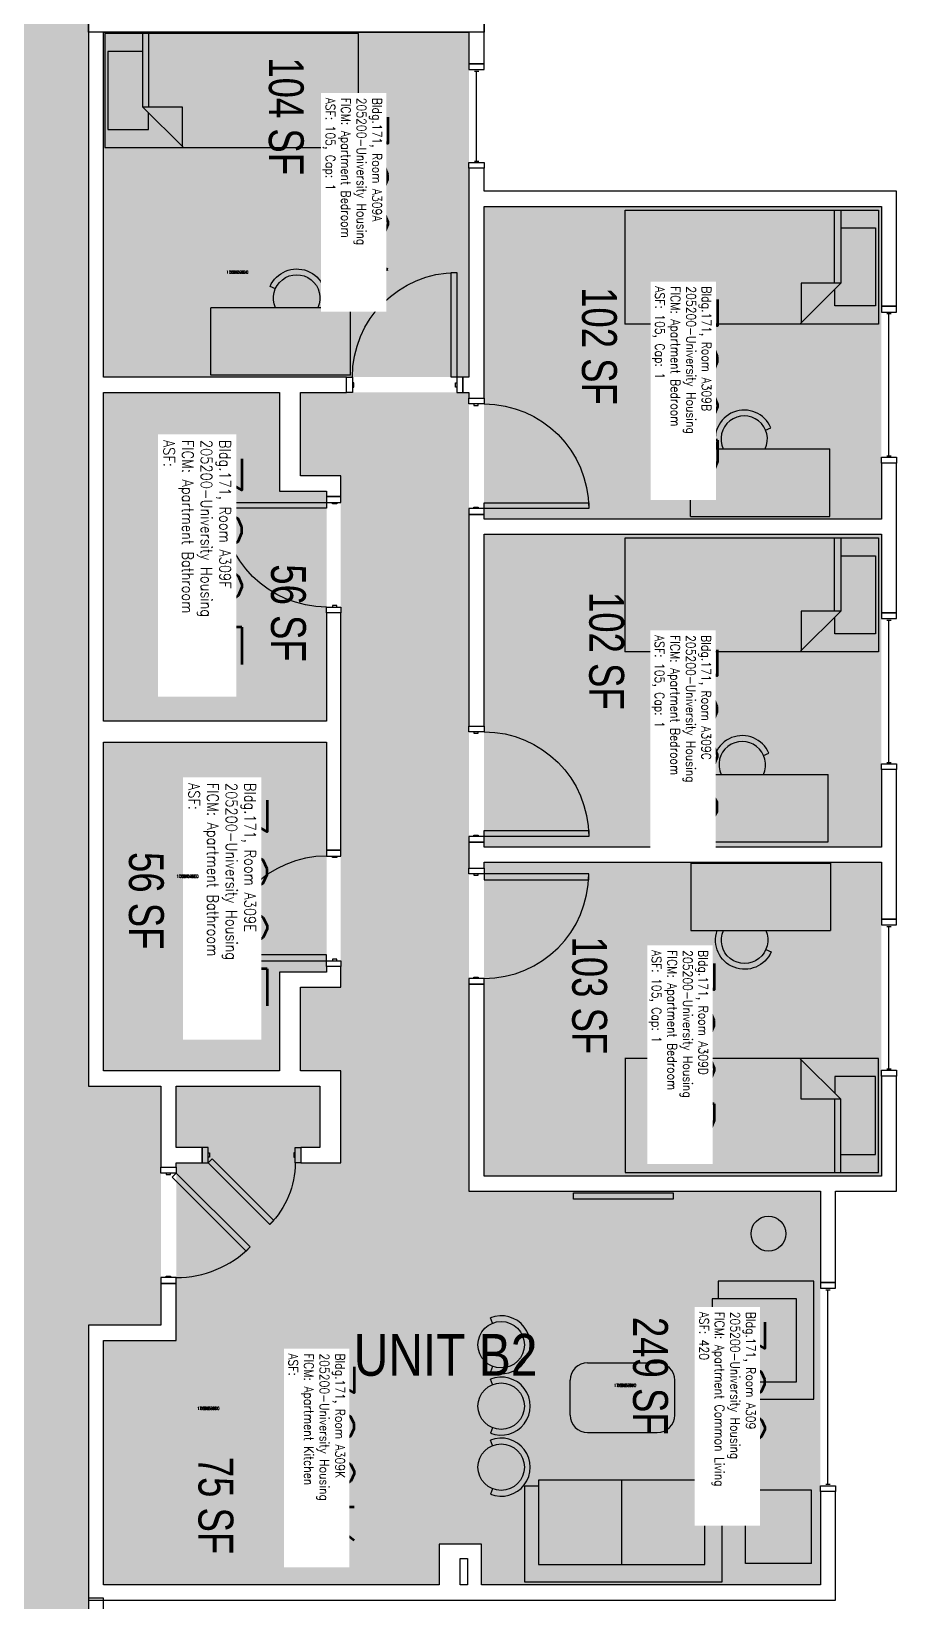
# Model space of a CAD drawing. Header units: inches. Extents: x 88 to 3257, y -489 to 2081.
# Drawn here: x 1619 to 1917, y -1 to 540 of the extents above; entities that cross this region are included whole.
import ezdxf
from ezdxf.enums import TextEntityAlignment as Align

# ---------------------------------------------------------------- set-up
doc = ezdxf.new("R2010")
doc.units = ezdxf.units.IN
doc.header["$LTSCALE"] = 48
doc.header["$MEASUREMENT"] = 0
for name, color, linetype in [('A-AREA-IDEN', 1, 'Continuous'), ('A-DOOR', 2, 'Continuous'), ('A-FURN', 3, 'Continuous'), ('A-GLAZ', 1, 'Continuous'), ('A-IDEN-RNUM', 7, 'Continuous'), ('A-IDEN-SNUM', 4, 'Continuous'), ('A-IDEN-VNUM', 4, 'Continuous'), ('A-WALL', 5, 'Continuous'), ('AREA-TEXT', 3, 'Continuous'), ('Rooms-Category-Color', 7, 'Continuous'), ('Rooms-College-Color', 7, 'Continuous'), ('Rooms-Department-Color', 7, 'Continuous'), ('Rooms-Division-Color', 7, 'Continuous'), ('Rooms-Information', 7, 'Continuous')]:
    doc.layers.add(name, color=color, linetype=linetype)
doc.styles.add('AREA', font='arial.ttf', dxfattribs={"width": 0.75, "height": 12})
doc.styles.add('ROOMSNUMBER', font='txt.shx', dxfattribs={"height": 0.03})
doc.styles.add('ROOMVNUMBER', font='simplex.shx', dxfattribs={"width": 0.85})
doc.styles.get("Standard").update_dxf_attribs({"font": 'ARIALN.TTF'})
pattern_1 = [(315, (2289.79557, 603.73172), (0.088388348, 0.088388348), [])]

# ---------------------------------------------------------------- blocks, each defined once
blk = doc.blocks.new('A$C4D89189E')
for p, q in [((0, 48), (0, 0)), ((0, 48), (23.25, 48)), ((23.25, 48), (23.25, 0)), ((29.75, 22.18), (30.53, 20.35)), ((0, 0), (23.25, 0.01))]:
    blk.add_line(p, q)
for radius, start, end in [(10, 293.206, 109.5297), (8, 245.2999, 114.7001)]:
    blk.add_arc((26.59, 29.54), radius, start, end)
blk = doc.blocks.new('LUVSEAT')
at = {"layer": 'A-FURN'}
for p, q in [((0, 34), (-33, 34)), ((-33, 34), (-33, 28)), ((0, -34), (0, 34)), ((-6, 28), (-35, 28)), ((-35, 28), (-35, -29.21)), ((-6, -29.21), (-6, 28)), ((-35, -0.6), (-6, -0.6)), ((-35, -29.21), (-6, -29.21)), ((-33, -29.21), (-33, -34)), ((-33, -34), (0, -34))]:
    blk.add_line(p, q, dxfattribs=at)
blk = doc.blocks.new('Bar stool')
at = {"layer": 'A-FURN'}
for p, q in [((-7.43, -2.97), (-9.29, -3.71)), ((7.43, -2.97), (9.29, -3.71))]:
    blk.add_line(p, q, dxfattribs=at)
blk.add_circle((0, 0), 8, dxfattribs=at)
blk.add_arc((0, 0), 10, 338.206, 201.794, dxfattribs=at)
blk = doc.blocks.new('BED_TWIN')
at = {"linetype": 'Continuous'}
for p, q in [((87.250002, 19.500025), (0, 19.500025)), ((0, 19.500025), (0, -19.740625)), ((12.96, 19.500025), (12.96, -5.659925)), ((15.12, -5.659925), (15.12, 19.500025)), ((87.250002, -19.740625), (87.250002, 19.504725)), ((12.96, 13.379975), (0.99222, 13.379975)), ((1, 13.376575), (1, -13.500025)), ((27.040597, -19.740625), (12.96, -5.659925)), ((12.96, -5.659925), (26.64, -5.659925)), ((15, -13.500025), (15, -7.717325)), ((26.64, -5.659925), (26.64, -19.340025)), ((1, -13.500025), (15, -13.500025)), ((0, -19.740625), (87.252733, -19.740625))]:
    blk.add_line(p, q, dxfattribs=at)
blk = doc.blocks.new('TV')
at = {"layer": 'A-FURN'}
blk.add_lwpolyline([(464.06, -449.82), (466.21, -449.82), (466.21, -484.13), (464.06, -484.13)], close=True, dxfattribs=at)
blk = doc.blocks.new('singleseat')
at = {"layer": 'A-FURN'}
for p, q in [((535.06, -401.29), (494.46, -401.29)), ((494.46, -401.29), (494.46, -434.29)), ((535.06, -434.29), (535.06, -401.29)), ((529.06, -407.29), (500.46, -407.29)), ((500.46, -407.29), (500.46, -436.29)), ((529.06, -436.29), (529.06, -407.29)), ((529.06, -436.29), (529.06, -407.29)), ((494.46, -434.29), (500.46, -434.29)), ((500.46, -436.29), (529.06, -436.29)), ((529.06, -434.29), (533.85, -434.29)), ((529.06, -434.29), (535.06, -434.29))]:
    blk.add_line(p, q, dxfattribs=at)

msp = doc.modelspace()

# ---------------------------------------------------------------- hatches: boundary and pattern name
h = msp.add_hatch()
h.set_pattern_fill('ANSI31', color=256, angle=-90, style=0)
h.set_pattern_definition(pattern_1)
h.paths.add_polyline_path([(1705.85, 272.26), (1705.85, 213.53), (1696.64, 213.53), (1696.64, 272.26)], flags=9)
h = msp.add_hatch()
h.set_pattern_fill('ANSI31', color=256, angle=-90, style=0)
h.set_pattern_definition(pattern_1)
h.paths.add_polyline_path([(1705.85, 272.26), (1705.85, 213.53), (1696.64, 213.53), (1696.64, 272.26)], flags=9)
at = {"layer": 'Rooms-Category-Color', "true_color": 0xadadad}
msp.add_hatch(color=253, dxfattribs=at).paths.add_polyline_path([(1638.7, 1084.25), (1578.7, 1084.25), (1578.7, 989.61), (1553.7, 989.61), (1553.7, 907.28), (1578.7, 907.28), (1578.7, 176.47), (1553.7, 176.47), (1553.7, 94.14), (1578.7, 94.14), (1578.7, -0.5), (1546.26, -0.5), (1546.26, -112), (1578.7, -112), (1578.7, -140), (1638.7, -140), (1638.7, 94.14), (1663.7, 94.14), (1663.7, 176.47), (1638.7, 176.47), (1638.7, 907.28), (1663.7, 907.28), (1663.7, 989.61), (1638.7, 989.61)])
at = {"layer": 'Rooms-Category-Color', "true_color": 0x728ef3}
for points in [[(1643.95, 539.25), (1769.7, 539.25), (1769.7, 420.5), (1643.95, 420.5)], [(1774.95, 479.25), (1911.7, 479.25), (1911.7, 371.63), (1774.95, 371.63)], [(1643.95, 415.25), (1643.95, 302.11), (1720.7, 302.11), (1720.7, 381.25), (1704.45, 381.25), (1704.45, 415.25)], [(1774.08, 4.75), (1774.08, 88.89), (1668.95, 88.89), (1668.95, 150.02), (1677.9, 150.02), (1677.9, 155.27), (1668.95, 155.27), (1668.95, 176.47), (1718.33, 176.47), (1718.33, 155.27), (1711.9, 155.27), (1711.9, 150.02), (1725.58, 150.02), (1725.58, 181.72), (1711.7, 181.72), (1711.7, 210.47), (1725.58, 210.47), (1725.58, 386.5), (1711.7, 386.5), (1711.7, 415.25), (1769.7, 415.25), (1769.7, 140.25), (1890.7, 140.25), (1890.7, 4.75)], [(1774.95, 366.38), (1911.7, 366.38), (1911.7, 258.75), (1774.95, 258.75)], [(1643.95, 294.86), (1643.95, 181.72), (1704.45, 181.72), (1704.45, 215.72), (1720.7, 215.72), (1720.7, 294.86)], [(1911.7, 145.5), (1774.95, 145.5), (1774.95, 253.5), (1911.7, 253.5)], [(1643.95, 88.89), (1774.08, 88.89), (1774.08, 18.75), (1759.45, 18.75), (1759.45, 4.75), (1643.95, 4.75)]]:
    msp.add_hatch(color=171, dxfattribs=at).paths.add_polyline_path(points)
at = {"layer": 'Rooms-College-Color', "true_color": 0xadadad}
for points in [[(1638.7, 1084.25), (1578.7, 1084.25), (1578.7, 989.61), (1553.7, 989.61), (1553.7, 907.28), (1578.7, 907.28), (1578.7, 176.47), (1553.7, 176.47), (1553.7, 94.14), (1578.7, 94.14), (1578.7, -0.5), (1546.26, -0.5), (1546.26, -112), (1578.7, -112), (1578.7, -140), (1638.7, -140), (1638.7, 94.14), (1663.7, 94.14), (1663.7, 176.47), (1638.7, 176.47), (1638.7, 907.28), (1663.7, 907.28), (1663.7, 989.61), (1638.7, 989.61)], [(1643.95, 539.25), (1769.7, 539.25), (1769.7, 420.5), (1643.95, 420.5)], [(1774.95, 479.25), (1911.7, 479.25), (1911.7, 371.63), (1774.95, 371.63)], [(1643.95, 415.25), (1643.95, 302.11), (1720.7, 302.11), (1720.7, 381.25), (1704.45, 381.25), (1704.45, 415.25)], [(1774.08, 4.75), (1774.08, 88.89), (1668.95, 88.89), (1668.95, 150.02), (1677.9, 150.02), (1677.9, 155.27), (1668.95, 155.27), (1668.95, 176.47), (1718.33, 176.47), (1718.33, 155.27), (1711.9, 155.27), (1711.9, 150.02), (1725.58, 150.02), (1725.58, 181.72), (1711.7, 181.72), (1711.7, 210.47), (1725.58, 210.47), (1725.58, 386.5), (1711.7, 386.5), (1711.7, 415.25), (1769.7, 415.25), (1769.7, 140.25), (1890.7, 140.25), (1890.7, 4.75)], [(1774.95, 366.38), (1911.7, 366.38), (1911.7, 258.75), (1774.95, 258.75)], [(1643.95, 294.86), (1643.95, 181.72), (1704.45, 181.72), (1704.45, 215.72), (1720.7, 215.72), (1720.7, 294.86)], [(1911.7, 145.5), (1774.95, 145.5), (1774.95, 253.5), (1911.7, 253.5)], [(1643.95, 88.89), (1774.08, 88.89), (1774.08, 18.75), (1759.45, 18.75), (1759.45, 4.75), (1643.95, 4.75)]]:
    msp.add_hatch(color=253, dxfattribs=at).paths.add_polyline_path(points)
at = {"layer": 'Rooms-Department-Color', "true_color": 0xacacac}
msp.add_hatch(color=253, dxfattribs=at).paths.add_polyline_path([(1638.7, 1084.25), (1578.7, 1084.25), (1578.7, 989.61), (1553.7, 989.61), (1553.7, 907.28), (1578.7, 907.28), (1578.7, 176.47), (1553.7, 176.47), (1553.7, 94.14), (1578.7, 94.14), (1578.7, -0.5), (1546.26, -0.5), (1546.26, -112), (1578.7, -112), (1578.7, -140), (1638.7, -140), (1638.7, 94.14), (1663.7, 94.14), (1663.7, 176.47), (1638.7, 176.47), (1638.7, 907.28), (1663.7, 907.28), (1663.7, 989.61), (1638.7, 989.61)])
at = {"layer": 'Rooms-Department-Color', "true_color": 0x604aed}
for points in [[(1643.95, 539.25), (1769.7, 539.25), (1769.7, 420.5), (1643.95, 420.5)], [(1774.95, 479.25), (1911.7, 479.25), (1911.7, 371.63), (1774.95, 371.63)], [(1643.95, 415.25), (1643.95, 302.11), (1720.7, 302.11), (1720.7, 381.25), (1704.45, 381.25), (1704.45, 415.25)], [(1774.08, 4.75), (1774.08, 88.89), (1668.95, 88.89), (1668.95, 150.02), (1677.9, 150.02), (1677.9, 155.27), (1668.95, 155.27), (1668.95, 176.47), (1718.33, 176.47), (1718.33, 155.27), (1711.9, 155.27), (1711.9, 150.02), (1725.58, 150.02), (1725.58, 181.72), (1711.7, 181.72), (1711.7, 210.47), (1725.58, 210.47), (1725.58, 386.5), (1711.7, 386.5), (1711.7, 415.25), (1769.7, 415.25), (1769.7, 140.25), (1890.7, 140.25), (1890.7, 4.75)], [(1774.95, 366.38), (1911.7, 366.38), (1911.7, 258.75), (1774.95, 258.75)], [(1643.95, 294.86), (1643.95, 181.72), (1704.45, 181.72), (1704.45, 215.72), (1720.7, 215.72), (1720.7, 294.86)], [(1911.7, 145.5), (1774.95, 145.5), (1774.95, 253.5), (1911.7, 253.5)], [(1643.95, 88.89), (1774.08, 88.89), (1774.08, 18.75), (1759.45, 18.75), (1759.45, 4.75), (1643.95, 4.75)]]:
    msp.add_hatch(color=173, dxfattribs=at).paths.add_polyline_path(points)
at = {"layer": 'Rooms-Division-Color', "true_color": 0xadadad}
msp.add_hatch(color=253, dxfattribs=at).paths.add_polyline_path([(1638.7, 1084.25), (1578.7, 1084.25), (1578.7, 989.61), (1553.7, 989.61), (1553.7, 907.28), (1578.7, 907.28), (1578.7, 176.47), (1553.7, 176.47), (1553.7, 94.14), (1578.7, 94.14), (1578.7, -0.5), (1546.26, -0.5), (1546.26, -112), (1578.7, -112), (1578.7, -140), (1638.7, -140), (1638.7, 94.14), (1663.7, 94.14), (1663.7, 176.47), (1638.7, 176.47), (1638.7, 907.28), (1663.7, 907.28), (1663.7, 989.61), (1638.7, 989.61)])
at = {"layer": 'Rooms-Division-Color', "true_color": 0x604aed}
for points in [[(1643.95, 539.25), (1769.7, 539.25), (1769.7, 420.5), (1643.95, 420.5)], [(1774.95, 479.25), (1911.7, 479.25), (1911.7, 371.63), (1774.95, 371.63)], [(1643.95, 415.25), (1643.95, 302.11), (1720.7, 302.11), (1720.7, 381.25), (1704.45, 381.25), (1704.45, 415.25)], [(1774.08, 4.75), (1774.08, 88.89), (1668.95, 88.89), (1668.95, 150.02), (1677.9, 150.02), (1677.9, 155.27), (1668.95, 155.27), (1668.95, 176.47), (1718.33, 176.47), (1718.33, 155.27), (1711.9, 155.27), (1711.9, 150.02), (1725.58, 150.02), (1725.58, 181.72), (1711.7, 181.72), (1711.7, 210.47), (1725.58, 210.47), (1725.58, 386.5), (1711.7, 386.5), (1711.7, 415.25), (1769.7, 415.25), (1769.7, 140.25), (1890.7, 140.25), (1890.7, 4.75)], [(1774.95, 366.38), (1911.7, 366.38), (1911.7, 258.75), (1774.95, 258.75)], [(1643.95, 294.86), (1643.95, 181.72), (1704.45, 181.72), (1704.45, 215.72), (1720.7, 215.72), (1720.7, 294.86)], [(1911.7, 145.5), (1774.95, 145.5), (1774.95, 253.5), (1911.7, 253.5)], [(1643.95, 88.89), (1774.08, 88.89), (1774.08, 18.75), (1759.45, 18.75), (1759.45, 4.75), (1643.95, 4.75)]]:
    msp.add_hatch(color=173, dxfattribs=at).paths.add_polyline_path(points)

# ---------------------------------------------------------------- linework, layer by layer
at = {"layer": 'A-DOOR'}
for points in [[(1765.58, 420.5), (1763.58, 420.5), (1763.58, 456.5), (1765.58, 456.5)], [(1765.58, 420.5), (1763.58, 420.5), (1763.58, 456.5), (1765.58, 456.5)], [(1729.58, 415.25), (1727.58, 415.25), (1727.58, 420.5), (1729.58, 420.5)], [(1729.58, 415.25), (1727.58, 415.25), (1727.58, 420.5), (1729.58, 420.5)], [(1729.58, 417), (1730.08, 417), (1730.08, 418.5), (1729.58, 418.5)], [(1729.58, 417), (1730.08, 417), (1730.08, 418.5), (1729.58, 418.5)], [(1765.58, 417), (1765.08, 417), (1765.08, 418.5), (1765.58, 418.5)], [(1765.58, 417), (1765.08, 417), (1765.08, 418.5), (1765.58, 418.5)], [(1765.58, 415.25), (1767.58, 415.25), (1767.58, 420.5), (1765.58, 420.5)], [(1765.58, 415.25), (1767.58, 415.25), (1767.58, 420.5), (1765.58, 420.5)], [(1769.7, 411.25), (1769.7, 413.25), (1774.95, 413.25), (1774.95, 411.25)], [(1769.7, 411.25), (1769.7, 413.25), (1774.95, 413.25), (1774.95, 411.25)], [(1771.45, 411.25), (1771.45, 410.75), (1772.95, 410.75), (1772.95, 411.25)], [(1771.45, 411.25), (1771.45, 410.75), (1772.95, 410.75), (1772.95, 411.25)], [(1725.58, 377.36), (1725.58, 379.36), (1720.7, 379.36), (1720.7, 377.36)], [(1725.58, 377.36), (1725.58, 379.36), (1720.7, 379.36), (1720.7, 377.36)], [(1720.7, 377.36), (1720.7, 375.36), (1684.7, 375.36), (1684.7, 377.36)], [(1720.7, 377.36), (1720.7, 375.36), (1684.7, 375.36), (1684.7, 377.36)], [(1724.2, 377.36), (1724.2, 376.86), (1722.7, 376.86), (1722.7, 377.36)], [(1724.2, 377.36), (1724.2, 376.86), (1722.7, 376.86), (1722.7, 377.36)], [(1769.7, 375.25), (1769.7, 373.25), (1774.95, 373.25), (1774.95, 375.25)], [(1769.7, 375.25), (1769.7, 373.25), (1774.95, 373.25), (1774.95, 375.25)], [(1771.45, 375.25), (1771.45, 375.75), (1772.95, 375.75), (1772.95, 375.25)], [(1771.45, 375.25), (1771.45, 375.75), (1772.95, 375.75), (1772.95, 375.25)], [(1774.95, 375.25), (1774.95, 377.25), (1810.95, 377.25), (1810.95, 375.25)], [(1774.95, 375.25), (1774.95, 377.25), (1810.95, 377.25), (1810.95, 375.25)], [(1725.58, 341.36), (1725.58, 339.36), (1720.7, 339.36), (1720.7, 341.36)], [(1725.58, 341.36), (1725.58, 339.36), (1720.7, 339.36), (1720.7, 341.36)], [(1724.2, 341.36), (1724.2, 341.86), (1722.7, 341.86), (1722.7, 341.36)], [(1724.2, 341.36), (1724.2, 341.86), (1722.7, 341.86), (1722.7, 341.36)], [(1769.7, 298.38), (1769.7, 300.38), (1774.95, 300.38), (1774.95, 298.38)], [(1769.7, 298.38), (1769.7, 300.38), (1774.95, 300.38), (1774.95, 298.38)], [(1771.45, 298.38), (1771.45, 297.88), (1772.95, 297.88), (1772.95, 298.38)], [(1771.45, 298.38), (1771.45, 297.88), (1772.95, 297.88), (1772.95, 298.38)], [(1769.7, 262.38), (1769.7, 260.38), (1774.95, 260.38), (1774.95, 262.38)], [(1769.7, 262.38), (1769.7, 260.38), (1774.95, 260.38), (1774.95, 262.38)], [(1771.45, 262.38), (1771.45, 262.88), (1772.95, 262.88), (1772.95, 262.38)], [(1771.45, 262.38), (1771.45, 262.88), (1772.95, 262.88), (1772.95, 262.38)], [(1774.95, 262.38), (1774.95, 264.38), (1810.95, 264.38), (1810.95, 262.38)], [(1774.95, 262.38), (1774.95, 264.38), (1810.95, 264.38), (1810.95, 262.38)], [(1725.58, 255.61), (1725.58, 257.61), (1720.7, 257.61), (1720.7, 255.61)], [(1725.58, 255.61), (1725.58, 257.61), (1720.7, 257.61), (1720.7, 255.61)], [(1724.2, 255.61), (1724.2, 255.11), (1722.7, 255.11), (1722.7, 255.61)], [(1724.2, 255.61), (1724.2, 255.11), (1722.7, 255.11), (1722.7, 255.61)], [(1769.7, 249.5), (1769.7, 251.5), (1774.95, 251.5), (1774.95, 249.5)], [(1769.7, 249.5), (1769.7, 251.5), (1774.95, 251.5), (1774.95, 249.5)], [(1771.45, 249.5), (1771.45, 249), (1772.95, 249), (1772.95, 249.5)], [(1771.45, 249.5), (1771.45, 249), (1772.95, 249), (1772.95, 249.5)], [(1774.95, 249.5), (1774.95, 247.5), (1810.95, 247.5), (1810.95, 249.5)], [(1774.95, 249.5), (1774.95, 247.5), (1810.95, 247.5), (1810.95, 249.5)], [(1720.7, 219.61), (1720.7, 221.61), (1684.7, 221.61), (1684.7, 219.61)], [(1720.7, 219.61), (1720.7, 221.61), (1684.7, 221.61), (1684.7, 219.61)], [(1725.58, 219.61), (1725.58, 217.61), (1720.7, 217.61), (1720.7, 219.61)], [(1725.58, 219.61), (1725.58, 217.61), (1720.7, 217.61), (1720.7, 219.61)], [(1724.2, 219.61), (1724.2, 220.11), (1722.7, 220.11), (1722.7, 219.61)], [(1724.2, 219.61), (1724.2, 220.11), (1722.7, 220.11), (1722.7, 219.61)], [(1769.7, 213.5), (1769.7, 211.5), (1774.95, 211.5), (1774.95, 213.5)], [(1769.7, 213.5), (1769.7, 211.5), (1774.95, 211.5), (1774.95, 213.5)], [(1771.45, 213.5), (1771.45, 214), (1772.95, 214), (1772.95, 213.5)], [(1771.45, 213.5), (1771.45, 214), (1772.95, 214), (1772.95, 213.5)], [(1679.9, 155.27), (1677.9, 155.27), (1677.9, 150.02), (1679.9, 150.02)], [(1679.9, 155.27), (1677.9, 155.27), (1677.9, 150.02), (1679.9, 150.02)], [(1679.9, 153.52), (1680.4, 153.52), (1680.4, 152.02), (1679.9, 152.02)], [(1679.9, 153.52), (1680.4, 153.52), (1680.4, 152.02), (1679.9, 152.02)], [(1679.9, 150.02), (1681.32, 151.43), (1702.53, 130.22), (1701.12, 128.81)], [(1679.9, 150.02), (1681.32, 151.43), (1702.53, 130.22), (1701.12, 128.81)], [(1709.9, 153.52), (1709.4, 153.52), (1709.4, 152.02), (1709.9, 152.02)], [(1709.9, 153.52), (1709.4, 153.52), (1709.4, 152.02), (1709.9, 152.02)], [(1709.9, 155.27), (1711.9, 155.27), (1711.9, 150.02), (1709.9, 150.02)], [(1709.9, 155.27), (1711.9, 155.27), (1711.9, 150.02), (1709.9, 150.02)], [(1663.7, 146.53), (1663.7, 148.53), (1668.95, 148.53), (1668.95, 146.53)], [(1663.7, 146.53), (1663.7, 148.53), (1668.95, 148.53), (1668.95, 146.53)], [(1665.45, 146.53), (1665.45, 146.03), (1666.95, 146.03), (1666.95, 146.53)], [(1665.45, 146.53), (1665.45, 146.03), (1666.95, 146.03), (1666.95, 146.53)], [(1668.95, 146.53), (1667.54, 145.12), (1692.99, 119.66), (1694.41, 121.08)], [(1668.95, 146.53), (1667.54, 145.12), (1692.99, 119.66), (1694.41, 121.08)], [(1663.7, 110.53), (1663.7, 108.53), (1668.95, 108.53), (1668.95, 110.53)], [(1663.7, 110.53), (1663.7, 108.53), (1668.95, 108.53), (1668.95, 110.53)], [(1665.45, 110.53), (1665.45, 111.03), (1666.95, 111.03), (1666.95, 110.53)], [(1665.45, 110.53), (1665.45, 111.03), (1666.95, 111.03), (1666.95, 110.53)]]:
    msp.add_lwpolyline(points, close=True, dxfattribs=at)
at = {"layer": 'A-DOOR', "extrusion": (0, 0, -1)}
for centre, radius, start, end in [((-1765.58, 420.5), 36, 0, 90), ((-1765.58, 420.5), 36, 0, 90), ((-1774.95, 375.25), 36, 90, 180), ((-1774.95, 375.25), 36, 90, 180), ((-1720.7, 377.36), 36, 270, 0), ((-1720.7, 377.36), 36, 270, 0), ((-1774.95, 262.38), 36, 90, 180), ((-1774.95, 262.38), 36, 90, 180), ((-1679.9, 150.02), 30, 180, 225), ((-1679.9, 150.02), 30, 180, 225)]:
    msp.add_arc(centre, radius, start, end, dxfattribs=at)
at = {"layer": 'A-DOOR'}
for centre, start, end in [((1720.7, 219.61), 90, 180), ((1720.7, 219.61), 90, 180), ((1774.95, 249.5), 270, 0), ((1774.95, 249.5), 270, 0), ((1668.95, 146.53), 270, 315), ((1668.95, 146.53), 270, 315)]:
    msp.add_arc(centre, 36, start, end, dxfattribs=at)
at = {"layer": 'A-FURN'}
for p, q in [((1810.57, 81.2), (1834.57, 81.2)), ((1810.57, 81.2), (1834.57, 81.2)), ((1804.57, 63.2), (1804.57, 75.2)), ((1804.57, 63.2), (1804.57, 75.2)), ((1840.57, 63.2), (1840.57, 75.2)), ((1840.57, 63.2), (1840.57, 75.2)), ((1810.57, 57.2), (1834.57, 57.2)), ((1810.57, 57.2), (1834.57, 57.2)), ((1887.68, 37.31), (1864.93, 37.31)), ((1864.93, 12.06), (1864.93, 37.31)), ((1887.68, 37.31), (1864.93, 37.31)), ((1864.93, 12.06), (1864.93, 37.31)), ((1887.68, 12.06), (1887.68, 37.31)), ((1887.68, 12.06), (1887.68, 37.31)), ((1887.68, 12.06), (1864.93, 12.06)), ((1887.68, 12.06), (1864.93, 12.06))]:
    msp.add_line(p, q, dxfattribs=at)
for centre, radius in [((1872.83, 125.65), 6), ((1872.83, 125.65), 6), ((1780.81, 45.27), 8), ((1780.81, 45.27), 8)]:
    msp.add_circle(centre, radius, dxfattribs=at)
for centre, start, end in [((1810.57, 75.2), 90, 180), ((1810.57, 75.2), 90, 180), ((1834.57, 75.2), 0, 90), ((1834.57, 75.2), 0, 90), ((1810.57, 63.2), 180, 270), ((1810.57, 63.2), 180, 270), ((1834.57, 63.2), 270, 0), ((1834.57, 63.2), 270, 0)]:
    msp.add_arc(centre, 6, start, end, dxfattribs=at)
at = {"layer": 'A-GLAZ'}
for p, q in [((1771.58, 525.87), (1773.08, 525.87)), ((1771.58, 525.87), (1773.08, 525.87)), ((1772.33, 494.87), (1772.33, 525.87)), ((1772.33, 494.87), (1772.33, 525.87)), ((1771.58, 494.87), (1773.08, 494.87)), ((1771.58, 494.87), (1773.08, 494.87)), ((1913.58, 442.4), (1915.08, 442.4)), ((1913.58, 442.4), (1915.08, 442.4)), ((1914.33, 393.4), (1914.33, 442.4)), ((1914.33, 393.4), (1914.33, 442.4)), ((1913.58, 393.4), (1915.08, 393.4)), ((1913.58, 393.4), (1915.08, 393.4)), ((1913.58, 336.88), (1915.08, 336.88)), ((1913.58, 336.88), (1915.08, 336.88)), ((1914.33, 287.88), (1914.33, 336.88)), ((1914.33, 287.88), (1914.33, 336.88)), ((1913.58, 287.88), (1915.08, 287.88)), ((1913.58, 287.88), (1915.08, 287.88)), ((1913.58, 231.41), (1915.08, 231.41)), ((1913.58, 231.41), (1915.08, 231.41)), ((1914.33, 182.41), (1914.33, 231.41)), ((1914.33, 182.41), (1914.33, 231.41)), ((1913.58, 182.41), (1915.08, 182.41)), ((1913.58, 182.41), (1915.08, 182.41)), ((1892.58, 106.37), (1894.08, 106.37)), ((1892.58, 106.37), (1894.08, 106.37)), ((1893.33, 39.37), (1893.33, 106.37)), ((1893.33, 39.37), (1893.33, 106.37)), ((1892.58, 39.37), (1894.08, 39.37)), ((1892.58, 39.37), (1894.08, 39.37))]:
    msp.add_line(p, q, dxfattribs=at)
for points in [[(1774.95, 526.37), (1774.95, 528.37), (1769.7, 528.37), (1769.7, 526.37)], [(1774.95, 526.37), (1774.95, 528.37), (1769.7, 528.37), (1769.7, 526.37)], [(1774.95, 494.37), (1774.95, 492.37), (1769.7, 492.37), (1769.7, 494.37)], [(1774.95, 494.37), (1774.95, 492.37), (1769.7, 492.37), (1769.7, 494.37)], [(1916.95, 442.9), (1916.95, 444.9), (1911.7, 444.9), (1911.7, 442.9)], [(1916.95, 442.9), (1916.95, 444.9), (1911.7, 444.9), (1911.7, 442.9)], [(1916.95, 392.9), (1916.95, 390.9), (1911.7, 390.9), (1911.7, 392.9)], [(1916.95, 392.9), (1916.95, 390.9), (1911.7, 390.9), (1911.7, 392.9)], [(1916.95, 337.38), (1916.95, 339.38), (1911.7, 339.38), (1911.7, 337.38)], [(1916.95, 337.38), (1916.95, 339.38), (1911.7, 339.38), (1911.7, 337.38)], [(1916.95, 287.38), (1916.95, 285.38), (1911.7, 285.38), (1911.7, 287.38)], [(1916.95, 287.38), (1916.95, 285.38), (1911.7, 285.38), (1911.7, 287.38)], [(1916.95, 231.91), (1916.95, 233.91), (1911.7, 233.91), (1911.7, 231.91)], [(1916.95, 231.91), (1916.95, 233.91), (1911.7, 233.91), (1911.7, 231.91)], [(1916.95, 181.91), (1916.95, 179.91), (1911.7, 179.91), (1911.7, 181.91)], [(1916.95, 181.91), (1916.95, 179.91), (1911.7, 179.91), (1911.7, 181.91)], [(1895.95, 106.87), (1895.95, 108.87), (1890.7, 108.87), (1890.7, 106.87)], [(1895.95, 106.87), (1895.95, 108.87), (1890.7, 108.87), (1890.7, 106.87)], [(1895.95, 38.87), (1895.95, 36.87), (1890.7, 36.87), (1890.7, 38.87)], [(1895.95, 38.87), (1895.95, 36.87), (1890.7, 36.87), (1890.7, 38.87)]]:
    msp.add_lwpolyline(points, close=True, dxfattribs=at)
at = {"layer": 'A-WALL'}
for p, q in [((1638.7, 539.25), (1638.7, 667.88)), ((1638.7, 539.25), (1638.7, 667.88)), ((1774.95, 555.38), (1774.95, 539.25)), ((1774.95, 555.38), (1774.95, 539.25)), ((1638.7, 544.5), (1638.7, 415.88)), ((1638.7, 544.5), (1638.7, 415.88)), ((1774.95, 528.37), (1774.95, 544.5)), ((1774.95, 528.37), (1774.95, 544.5)), ((1774.95, 539.25), (1638.7, 539.25)), ((1774.95, 539.25), (1638.7, 539.25)), ((1643.95, 539.25), (1769.7, 539.25)), ((1643.95, 420.5), (1643.95, 539.25)), ((1643.95, 539.25), (1769.7, 539.25)), ((1643.95, 420.5), (1643.95, 539.25)), ((1769.7, 539.25), (1769.7, 528.37)), ((1769.7, 539.25), (1769.7, 528.37)), ((1769.7, 528.37), (1774.95, 528.37)), ((1769.7, 528.37), (1774.95, 528.37)), ((1774.95, 492.37), (1769.7, 492.37)), ((1769.7, 492.37), (1769.7, 483.88)), ((1774.95, 492.37), (1769.7, 492.37)), ((1769.7, 492.37), (1769.7, 483.88)), ((1774.95, 484.5), (1774.95, 492.37)), ((1774.95, 484.5), (1774.95, 492.37)), ((1769.7, 483.88), (1769.7, 420.5)), ((1769.7, 483.88), (1769.7, 420.5)), ((1916.95, 484.5), (1774.95, 484.5)), ((1916.95, 484.5), (1774.95, 484.5)), ((1916.95, 444.9), (1916.95, 484.5)), ((1916.95, 444.9), (1916.95, 484.5)), ((1774.95, 479.25), (1911.7, 479.25)), ((1774.95, 413.25), (1774.95, 479.25)), ((1774.95, 479.25), (1911.7, 479.25)), ((1774.95, 413.25), (1774.95, 479.25)), ((1911.7, 479.25), (1911.7, 444.9)), ((1911.7, 479.25), (1911.7, 444.9)), ((1911.7, 444.9), (1916.95, 444.9)), ((1911.7, 444.9), (1916.95, 444.9)), ((1724.95, 420.5), (1643.95, 420.5)), ((1724.95, 420.5), (1643.95, 420.5)), ((1727.58, 420.5), (1724.95, 420.5)), ((1727.58, 420.5), (1724.95, 420.5)), ((1727.58, 415.25), (1727.58, 420.5)), ((1727.58, 415.25), (1727.58, 420.5)), ((1769.7, 420.5), (1767.58, 420.5)), ((1767.58, 420.5), (1767.58, 415.25)), ((1769.7, 420.5), (1767.58, 420.5)), ((1767.58, 420.5), (1767.58, 415.25)), ((1638.7, 415.88), (1638.7, 176.47)), ((1638.7, 415.88), (1638.7, 176.47)), ((1643.95, 415.25), (1704.45, 415.25)), ((1643.95, 302.11), (1643.95, 415.25)), ((1643.95, 415.25), (1704.45, 415.25)), ((1643.95, 302.11), (1643.95, 415.25)), ((1704.45, 415.25), (1704.45, 381.25)), ((1704.45, 415.25), (1704.45, 381.25)), ((1711.7, 415.25), (1724.95, 415.25)), ((1711.7, 386.5), (1711.7, 415.25)), ((1711.7, 415.25), (1724.95, 415.25)), ((1711.7, 386.5), (1711.7, 415.25)), ((1724.95, 415.25), (1727.58, 415.25)), ((1724.95, 415.25), (1727.58, 415.25)), ((1767.58, 415.25), (1769.7, 415.25)), ((1767.58, 415.25), (1769.7, 415.25)), ((1769.7, 415.25), (1769.7, 413.25)), ((1769.7, 415.25), (1769.7, 413.25)), ((1769.7, 413.25), (1774.95, 413.25)), ((1769.7, 413.25), (1774.95, 413.25)), ((1916.95, 390.9), (1911.7, 390.9)), ((1911.7, 390.9), (1911.7, 371.63)), ((1916.95, 390.9), (1911.7, 390.9)), ((1911.7, 390.9), (1911.7, 371.63)), ((1916.95, 339.38), (1916.95, 390.9)), ((1916.95, 339.38), (1916.95, 390.9)), ((1725.58, 386.5), (1711.7, 386.5)), ((1725.58, 386.5), (1711.7, 386.5)), ((1725.58, 379.36), (1725.58, 386.5)), ((1725.58, 379.36), (1725.58, 386.5)), ((1704.45, 381.25), (1720.7, 381.25)), ((1704.45, 381.25), (1720.7, 381.25)), ((1720.7, 381.25), (1720.7, 379.36)), ((1720.7, 381.25), (1720.7, 379.36)), ((1720.7, 379.36), (1725.58, 379.36)), ((1720.7, 379.36), (1725.58, 379.36)), ((1774.95, 373.25), (1769.7, 373.25)), ((1769.7, 373.25), (1769.7, 300.38)), ((1774.95, 373.25), (1769.7, 373.25)), ((1769.7, 373.25), (1769.7, 300.38)), ((1774.95, 371.63), (1774.95, 373.25)), ((1774.95, 371.63), (1774.95, 373.25)), ((1911.7, 371.63), (1774.95, 371.63)), ((1911.7, 371.63), (1774.95, 371.63)), ((1774.95, 366.38), (1911.7, 366.38)), ((1774.95, 300.38), (1774.95, 366.38)), ((1774.95, 366.38), (1911.7, 366.38)), ((1774.95, 300.38), (1774.95, 366.38)), ((1911.7, 366.38), (1911.7, 339.38)), ((1911.7, 366.38), (1911.7, 339.38)), ((1725.58, 339.36), (1720.7, 339.36)), ((1720.7, 339.36), (1720.7, 302.11)), ((1725.58, 339.36), (1720.7, 339.36)), ((1720.7, 339.36), (1720.7, 302.11)), ((1725.58, 257.61), (1725.58, 339.36)), ((1725.58, 257.61), (1725.58, 339.36)), ((1911.7, 339.38), (1916.95, 339.38)), ((1911.7, 339.38), (1916.95, 339.38)), ((1720.7, 302.11), (1643.95, 302.11)), ((1720.7, 302.11), (1643.95, 302.11)), ((1769.7, 300.38), (1774.95, 300.38)), ((1769.7, 300.38), (1774.95, 300.38)), ((1643.95, 294.86), (1720.7, 294.86)), ((1643.95, 181.72), (1643.95, 294.86)), ((1643.95, 294.86), (1720.7, 294.86)), ((1643.95, 181.72), (1643.95, 294.86)), ((1720.7, 294.86), (1720.7, 257.61)), ((1720.7, 294.86), (1720.7, 257.61)), ((1916.95, 285.38), (1911.7, 285.38)), ((1911.7, 285.38), (1911.7, 258.75)), ((1916.95, 285.38), (1911.7, 285.38)), ((1911.7, 285.38), (1911.7, 258.75)), ((1916.95, 233.91), (1916.95, 285.38)), ((1916.95, 233.91), (1916.95, 285.38)), ((1774.95, 260.38), (1769.7, 260.38)), ((1769.7, 260.38), (1769.7, 251.5)), ((1774.95, 260.38), (1769.7, 260.38)), ((1769.7, 260.38), (1769.7, 251.5)), ((1774.95, 258.75), (1774.95, 260.38)), ((1774.95, 258.75), (1774.95, 260.38)), ((1720.7, 257.61), (1725.58, 257.61)), ((1720.7, 257.61), (1725.58, 257.61)), ((1911.7, 258.75), (1774.95, 258.75)), ((1911.7, 258.75), (1774.95, 258.75)), ((1769.7, 251.5), (1774.95, 251.5)), ((1769.7, 251.5), (1774.95, 251.5)), ((1774.95, 253.5), (1911.7, 253.5)), ((1774.95, 251.5), (1774.95, 253.5)), ((1774.95, 253.5), (1911.7, 253.5)), ((1774.95, 251.5), (1774.95, 253.5)), ((1911.7, 253.5), (1911.7, 233.91)), ((1911.7, 253.5), (1911.7, 233.91)), ((1911.7, 233.91), (1916.95, 233.91)), ((1911.7, 233.91), (1916.95, 233.91)), ((1725.58, 217.61), (1720.7, 217.61)), ((1720.7, 217.61), (1720.7, 215.72)), ((1725.58, 217.61), (1720.7, 217.61)), ((1720.7, 217.61), (1720.7, 215.72)), ((1725.58, 210.47), (1725.58, 217.61)), ((1725.58, 210.47), (1725.58, 217.61)), ((1720.7, 215.72), (1704.45, 215.72)), ((1704.45, 215.72), (1704.45, 181.72)), ((1720.7, 215.72), (1704.45, 215.72)), ((1704.45, 215.72), (1704.45, 181.72)), ((1774.95, 211.5), (1769.7, 211.5)), ((1769.7, 211.5), (1769.7, 140.25)), ((1774.95, 211.5), (1769.7, 211.5)), ((1769.7, 211.5), (1769.7, 140.25)), ((1774.95, 145.5), (1774.95, 211.5)), ((1774.95, 145.5), (1774.95, 211.5)), ((1711.7, 210.47), (1725.58, 210.47)), ((1711.7, 181.72), (1711.7, 210.47)), ((1711.7, 210.47), (1725.58, 210.47)), ((1711.7, 181.72), (1711.7, 210.47)), ((1704.45, 181.72), (1643.95, 181.72)), ((1704.45, 181.72), (1643.95, 181.72)), ((1725.58, 181.72), (1711.7, 181.72)), ((1725.58, 181.72), (1711.7, 181.72)), ((1725.58, 150.02), (1725.58, 181.72)), ((1725.58, 150.02), (1725.58, 181.72)), ((1916.95, 179.91), (1911.7, 179.91)), ((1911.7, 179.91), (1911.7, 145.5)), ((1916.95, 179.91), (1911.7, 179.91)), ((1911.7, 179.91), (1911.7, 145.5)), ((1916.95, 140.25), (1916.95, 179.91)), ((1916.95, 140.25), (1916.95, 179.91)), ((1638.7, 176.47), (1663.7, 176.47)), ((1638.7, 176.47), (1663.7, 176.47)), ((1663.7, 176.47), (1663.7, 148.53)), ((1663.7, 176.47), (1663.7, 148.53)), ((1668.95, 155.27), (1668.95, 176.47)), ((1668.95, 176.47), (1718.33, 176.47)), ((1668.95, 155.27), (1668.95, 176.47)), ((1668.95, 176.47), (1718.33, 176.47)), ((1718.33, 176.47), (1718.33, 155.27)), ((1718.33, 176.47), (1718.33, 155.27)), ((1677.9, 155.27), (1668.95, 155.27)), ((1677.9, 155.27), (1668.95, 155.27)), ((1677.9, 150.02), (1677.9, 155.27)), ((1677.9, 150.02), (1677.9, 155.27)), ((1718.33, 155.27), (1711.9, 155.27)), ((1711.9, 155.27), (1711.9, 150.02)), ((1718.33, 155.27), (1711.9, 155.27)), ((1711.9, 155.27), (1711.9, 150.02)), ((1663.7, 148.53), (1668.95, 148.53)), ((1663.7, 148.53), (1668.95, 148.53)), ((1668.95, 150.02), (1677.9, 150.02)), ((1668.95, 148.53), (1668.95, 150.02)), ((1668.95, 150.02), (1677.9, 150.02)), ((1668.95, 148.53), (1668.95, 150.02)), ((1711.9, 150.02), (1725.58, 150.02)), ((1711.9, 150.02), (1725.58, 150.02)), ((1911.7, 145.5), (1774.95, 145.5)), ((1911.7, 145.5), (1774.95, 145.5)), ((1769.7, 140.25), (1890.7, 140.25)), ((1769.7, 140.25), (1890.7, 140.25)), ((1890.7, 140.25), (1890.7, 108.87)), ((1890.7, 140.25), (1890.7, 108.87)), ((1895.95, 140.25), (1916.95, 140.25)), ((1895.95, 108.87), (1895.95, 140.25)), ((1895.95, 140.25), (1916.95, 140.25)), ((1895.95, 108.87), (1895.95, 140.25)), ((1668.95, 108.53), (1663.7, 108.53)), ((1663.7, 108.53), (1663.7, 94.14)), ((1668.95, 108.53), (1663.7, 108.53)), ((1663.7, 108.53), (1663.7, 94.14)), ((1668.95, 88.89), (1668.95, 108.53)), ((1668.95, 88.89), (1668.95, 108.53)), ((1890.7, 108.87), (1895.95, 108.87)), ((1890.7, 108.87), (1895.95, 108.87)), ((1638.7, 94.14), (1638.7, -0.5)), ((1663.7, 94.14), (1638.7, 94.14)), ((1638.7, 94.14), (1638.7, -0.5)), ((1663.7, 94.14), (1638.7, 94.14)), ((1643.95, 4.75), (1643.95, 88.89)), ((1643.95, 88.89), (1668.95, 88.89)), ((1643.95, 4.75), (1643.95, 88.89)), ((1643.95, 88.89), (1668.95, 88.89)), ((1895.95, 36.87), (1890.7, 36.87)), ((1890.7, 36.87), (1890.7, 4.75)), ((1895.95, 36.87), (1890.7, 36.87)), ((1890.7, 36.87), (1890.7, 4.75)), ((1895.95, -0.5), (1895.95, 36.87)), ((1895.95, -0.5), (1895.95, 36.87)), ((1759.45, 18.75), (1759.45, 4.75)), ((1774.08, 18.75), (1759.45, 18.75)), ((1759.45, 18.75), (1759.45, 4.75)), ((1774.08, 18.75), (1759.45, 18.75)), ((1774.08, 4.75), (1774.08, 18.75)), ((1774.08, 4.75), (1774.08, 18.75)), ((1766.7, 4.75), (1766.7, 13.88)), ((1766.7, 13.88), (1769.2, 13.88)), ((1766.7, 4.75), (1766.7, 13.88)), ((1766.7, 13.88), (1769.2, 13.88)), ((1769.2, 13.88), (1769.2, 4.75)), ((1769.2, 13.88), (1769.2, 4.75)), ((1643.95, 0.13), (1638.7, 0.13)), ((1638.7, 0.13), (1638.7, -25.5)), ((1643.95, 0.13), (1638.7, 0.13)), ((1638.7, 0.13), (1638.7, -25.5)), ((1759.45, 4.75), (1643.95, 4.75)), ((1759.45, 4.75), (1643.95, 4.75)), ((1643.95, -25.5), (1643.95, 0.13)), ((1643.95, -25.5), (1643.95, 0.13)), ((1769.2, 4.75), (1766.7, 4.75)), ((1769.2, 4.75), (1766.7, 4.75)), ((1890.7, 4.75), (1774.08, 4.75)), ((1890.7, 4.75), (1774.08, 4.75)), ((1638.7, -0.5), (1895.95, -0.5)), ((1638.7, -0.5), (1895.95, -0.5))]:
    msp.add_line(p, q, dxfattribs=at)

# ---------------------------------------------------------------- block references
at = {"layer": 'A-FURN'}
msp.add_blockref('BED_TWIN', (1644.4, 519.24), dxfattribs=at)
msp.add_blockref('BED_TWIN', (1644.4, 519.24), dxfattribs=at)
at = {"layer": 'A-FURN', "xscale": -1}
for p in [(1910.7, 458.5), (1910.7, 458.5), (1910.7, 345.62), (1910.7, 345.62)]:
    msp.add_blockref('BED_TWIN', p, dxfattribs=at)
for p, rotation in [((1680.89, 421.15), 270), ((1680.89, 421.15), 270), ((1894.16, 253.24), 90), ((1894.16, 253.24), 90)]:
    msp.add_blockref('A$C4D89189E', p, dxfattribs=dict(at, rotation=rotation))
at = {"layer": 'A-FURN'}
for name, p, rotation in [('A$C4D89189E', (1894.02, 372.54), 90), ('A$C4D89189E', (1894.02, 372.54), 90), ('A$C4D89189E', (1893.35, 260.49), 90), ('A$C4D89189E', (1893.35, 260.49), 90), ('BED_TWIN', (1910.7, 166.25), 180), ('BED_TWIN', (1910.7, 166.25), 180), ('TV', (2289.8, 603.73), 270), ('TV', (2289.8, 603.73), 270), ('singleseat', (2289.8, 603.73), 270), ('singleseat', (2289.8, 603.73), 270), ('Bar stool', (1780.81, 87.41), 270), ('Bar stool', (1780.81, 87.41), 270), ('Bar stool', (1780.81, 66.29), 270), ('Bar stool', (1780.81, 66.29), 270), ('Bar stool', (1780.81, 45.27), 270), ('Bar stool', (1780.81, 45.27), 270), ('LUVSEAT', (1822.88, 5.75), 270), ('LUVSEAT', (1822.88, 5.75), 270)]:
    msp.add_blockref(name, p, dxfattribs=dict(at, rotation=rotation))

# ---------------------------------------------------------------- texts
at = {"layer": 'A-AREA-IDEN'}
msp.add_text('UNIT B2', height=14.4, dxfattribs=at).set_placement((1761.68, 76.73), align=Align.CENTER)
at = {"layer": 'A-IDEN-RNUM', "style": 'ROOMSNUMBER', "width": 0.85}
for s, p in [('0309-A0', (1690, 456.12)), ('0309-B0', (1844.98, 409.47)), ('0309-F0', (1674.41, 344.09)), ('0309-C0', (1843.2, 327.08)), ('0309-E0', (1672.84, 248.17)), ('0309-D0', (1841.23, 187.08)), ('0309-00', (1823.5, 72.91)), ('0309-K0', (1679.97, 65))]:
    msp.add_text(s, height=1, dxfattribs=at).set_placement(p, align=Align.CENTER)
at = {"layer": 'A-IDEN-SNUM', "style": 'ROOMSNUMBER', "width": 0.85}
for s, p in [('1710A309A0', (1690, 456.12)), ('1710A309B0', (1844.98, 409.47)), ('1710A309F0', (1674.41, 344.09)), ('1710A309C0', (1843.2, 327.08)), ('1710A309E0', (1672.84, 248.17)), ('1710A309D0', (1841.23, 187.08)), ('1710A30900', (1823.5, 72.91)), ('1710A309K0', (1679.97, 65))]:
    msp.add_text(s, height=1, dxfattribs=at).set_placement(p, align=Align.CENTER)
at = {"layer": 'A-IDEN-VNUM', "style": 'ROOMVNUMBER', "width": 0.85}
for s, height, p in [('309A', 22.5, (1730.6, 482.09)), ('309B', 22.5, (1844.05, 418.07)), ('309F', 27, (1678.07, 358.98)), ('309C', 22.5, (1843.94, 297.56)), ('309E', 27, (1686.71, 240.91)), ('309D', 22.5, (1842.89, 189.55)), ('309', 22.5, (1860.29, 74.64)), ('309K', 22.5, (1718.9, 50.75))]:
    msp.add_text(s, height=height, rotation=270, dxfattribs=at).set_placement(p, align=Align.MIDDLE_CENTER)
at = {"layer": 'AREA-TEXT', "style": 'AREA', "width": 0.75}
for s, p in [('104 SF', (1706.83, 510.31)), ('102 SF', (1814.64, 431.22)), ('56 SF', (1707.58, 339.3)), ('102 SF', (1817.13, 326.27)), ('56 SF', (1658.67, 240.26)), ('103 SF', (1811.27, 207.68)), ('249 SF', (1832.22, 76.72)), ('75 SF', (1682.61, 32.08))]:
    msp.add_text(s, height=12, rotation=270, dxfattribs=at).set_placement(p, align=Align.MIDDLE_CENTER)

# ---------------------------------------------------------------- next in the draw order: texts
at = {"layer": 'Rooms-Information', "attachment_point": 7, "rotation": 270, "style": 'ROOMVNUMBER', "bg_fill": 3, "box_fill_scale": 1.5, "bg_fill_color": 256, "bg_fill_true_color": 13158600, "bg_fill_transparency": 0}
for s, insert, char_height, width in [('Bldg.171, Room A309A^M^J205200-University Housing^M^JFICM: Apartment Bedroom^M^JASF: 105, Cap: 1', (1719.35, 516.69), 3.2143, 72), ('Bldg.171, Room A309B^M^J205200-University Housing^M^JFICM: Apartment Bedroom^M^JASF: 105, Cap: 1', (1832.8, 451.76), 3.2143, 72), ('Bldg.171, Room A309F^M^J205200-University Housing^M^JFICM: Apartment Bathroom^M^JASF: ', (1664.57, 398.87), 3.8571, 86.4), ('Bldg.171, Room A309C^M^J205200-University Housing^M^JFICM: Apartment Bedroom^M^JASF: 105, Cap: 1', (1832.69, 331.71), 3.2143, 72), ('Bldg.171, Room A309E^M^J205200-University Housing^M^JFICM: Apartment Bathroom^M^JASF: ', (1673.21, 280.8), 3.8571, 86.4), ('Bldg.171, Room A309D^M^J205200-University Housing^M^JFICM: Apartment Bedroom^M^JASF: 105, Cap: 1', (1831.64, 223.24), 3.2143, 72), ('Bldg.171, Room A309^M^J205200-University Housing^M^JFICM: Apartment Common Living^M^JASF: 420', (1849.04, 98.78), 3.2143, 72), ('Bldg.171, Room A309K^M^J205200-University Housing^M^JFICM: Apartment Kitchen^M^JASF: ', (1707.65, 84.45), 3.2143, 72)]:
    msp.add_mtext(s, dxfattribs=dict(at, insert=insert, char_height=char_height, width=width))

doc.saveas('drawing.dxf')
